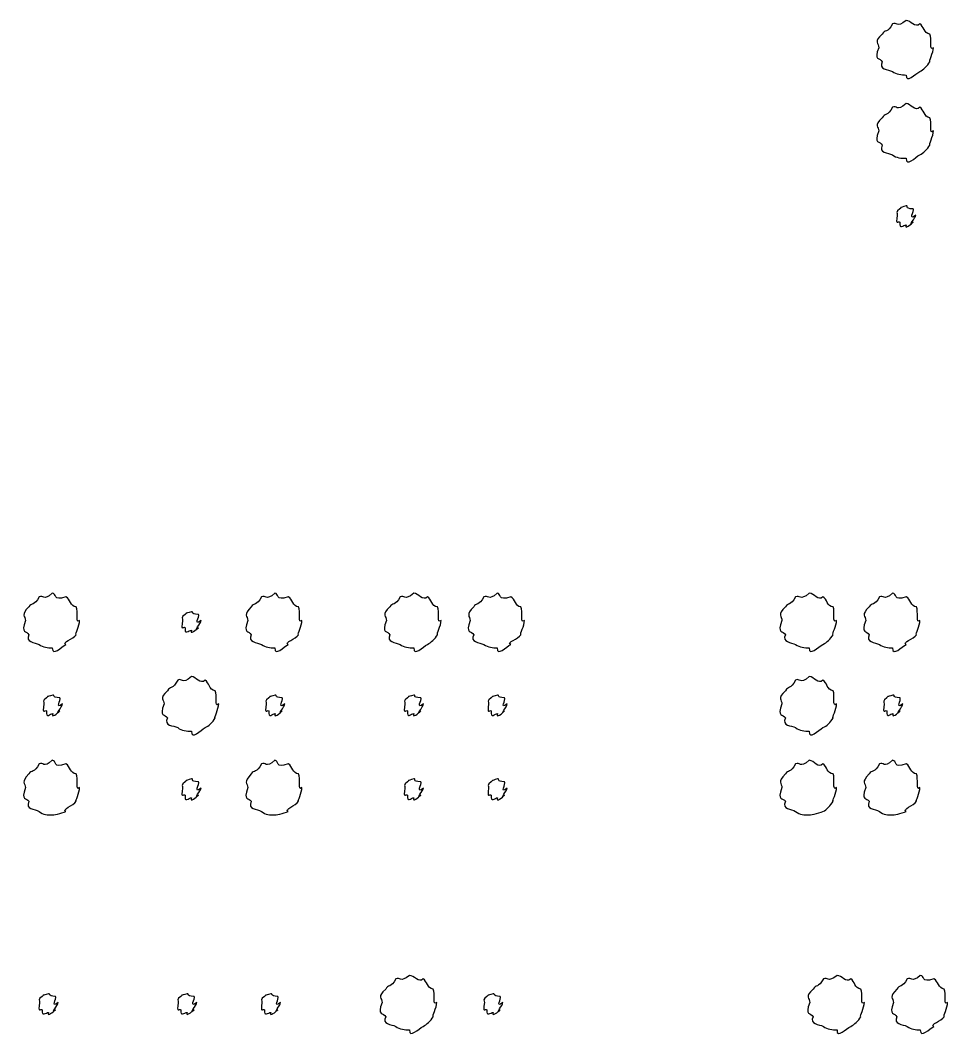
# Model space of a CAD drawing. Header units: millimetres. Extents: x -178 to -32, y 41 to 266.
# Drawn here: x -106.77 to -95.17, y 253.46 to 266.21 of the extents above; entities that cross this region are included whole.
import ezdxf

# ---------------------------------------------------------------- set-up
doc = ezdxf.new("R2010")
doc.units = ezdxf.units.MM
doc.layers.get('0').update_dxf_attribs({"linetype": 'CONTINUOUS'})

msp = doc.modelspace()

# ---------------------------------------------------------------- linework, layer by layer
at = {"color": 0}
for p, q in [((-95.6892, 266.207), (-95.6892, 266.207)), ((-95.6892, 265.165), (-95.6892, 265.165)), ((-95.6892, 263.886), (-95.6892, 263.886)), ((-106.372, 259.037), (-106.372, 259.037)), ((-103.589, 259.037), (-103.589, 259.037)), ((-101.849, 259.037), (-101.849, 259.037)), ((-100.807, 259.037), (-100.807, 259.037)), ((-96.9003, 259.037), (-96.9003, 259.037)), ((-95.8585, 259.037), (-95.8585, 259.037)), ((-104.631, 258.805), (-104.631, 258.805)), ((-104.631, 257.995), (-104.631, 257.995)), ((-96.9003, 257.995), (-96.9003, 257.995)), ((-106.366, 257.763), (-106.366, 257.763)), ((-103.584, 257.763), (-103.584, 257.763)), ((-101.849, 257.763), (-101.849, 257.763)), ((-100.802, 257.763), (-100.802, 257.763)), ((-95.8532, 257.763), (-95.8532, 257.763)), ((-106.372, 256.947), (-106.372, 256.947)), ((-103.589, 256.947), (-103.589, 256.947)), ((-96.9003, 256.947), (-96.9003, 256.947)), ((-95.8585, 256.947), (-95.8585, 256.947)), ((-104.631, 256.716), (-104.631, 256.716)), ((-101.849, 256.716), (-101.849, 256.716)), ((-100.802, 256.716), (-100.802, 256.716)), ((-101.903, 254.256), (-101.903, 254.256)), ((-96.5532, 254.256), (-96.5532, 254.256)), ((-95.5114, 254.256), (-95.5114, 254.256)), ((-106.42, 254.025), (-106.42, 254.025)), ((-104.685, 254.025), (-104.685, 254.025)), ((-103.638, 254.025), (-103.638, 254.025)), ((-100.855, 254.025), (-100.855, 254.025))]:
    msp.add_line(p, q, dxfattribs=at)
for points in [[(-95.6892, 266.207), (-95.812, 266.105), (-95.8049, 266.192), (-95.86, 266.163)], [(-95.5181, 266.163), (-95.5763, 266.105), (-95.6299, 266.207), (-95.6892, 266.207)], [(-95.86, 266.163), (-95.922, 266.047), (-95.9566, 266.091), (-95.9869, 266.036)], [(-95.3915, 266.036), (-95.4701, 266.047), (-95.4659, 266.132), (-95.5181, 266.163)], [(-95.9869, 266.036), (-96.0984, 265.937), (-96.031, 265.923), (-96.031, 265.865)], [(-95.3474, 265.865), (-95.408, 265.818), (-95.3611, 265.981), (-95.3915, 266.036)], [(-96.031, 265.865), (-96.0984, 265.697), (-96.0159, 265.744), (-95.9869, 265.689)], [(-95.3915, 265.689), (-95.408, 265.697), (-95.3474, 265.801), (-95.3474, 265.865)], [(-95.9869, 265.689), (-96.0392, 265.591), (-95.915, 265.596), (-95.86, 265.567)], [(-95.86, 265.567), (-95.812, 265.532), (-95.7471, 265.523), (-95.6892, 265.523)], [(-95.6892, 265.523), (-95.6945, 265.414), (-95.5735, 265.537), (-95.5181, 265.567)], [(-95.5181, 265.567), (-95.4701, 265.591), (-95.4246, 265.636), (-95.3915, 265.689)], [(-95.86, 265.121), (-95.922, 265), (-95.9566, 265.047), (-95.9869, 264.988)], [(-95.6892, 265.165), (-95.812, 265.057), (-95.8049, 265.15), (-95.86, 265.121)], [(-95.5181, 265.121), (-95.5763, 265.057), (-95.6299, 265.165), (-95.6892, 265.165)], [(-95.3915, 264.988), (-95.4701, 265), (-95.4659, 265.091), (-95.5181, 265.121)], [(-95.9869, 264.988), (-96.0984, 264.885), (-96.031, 264.878), (-96.031, 264.823)], [(-95.3474, 264.823), (-95.408, 264.768), (-95.3611, 264.933), (-95.3915, 264.988)], [(-96.031, 264.823), (-96.0984, 264.65), (-96.0159, 264.702), (-95.9869, 264.647)], [(-95.3915, 264.647), (-95.408, 264.65), (-95.3474, 264.76), (-95.3474, 264.823)], [(-95.9869, 264.647), (-96.0392, 264.543), (-95.915, 264.554), (-95.86, 264.525)], [(-95.5181, 264.525), (-95.4701, 264.543), (-95.4246, 264.594), (-95.3915, 264.647)], [(-95.86, 264.525), (-95.812, 264.484), (-95.7471, 264.481), (-95.6892, 264.481)], [(-95.6892, 264.481), (-95.6945, 264.367), (-95.5735, 264.495), (-95.5181, 264.525)], [(-95.7665, 263.847), (-95.8268, 263.805), (-95.7993, 263.799), (-95.7993, 263.77)], [(-95.6892, 263.886), (-95.7827, 263.853), (-95.7442, 263.872), (-95.7665, 263.847)], [(-95.601, 263.847), (-95.7167, 263.853), (-95.6518, 263.886), (-95.6892, 263.886)], [(-95.5679, 263.77), (-95.6726, 263.688), (-95.5788, 263.826), (-95.601, 263.847)], [(-95.7993, 263.77), (-95.8268, 263.624), (-95.7883, 263.707), (-95.7665, 263.682)], [(-95.7665, 263.682), (-95.7827, 263.577), (-95.7181, 263.649), (-95.6892, 263.649)], [(-95.6892, 263.649), (-95.7167, 263.577), (-95.6229, 263.66), (-95.601, 263.682)], [(-95.601, 263.682), (-95.6726, 263.624), (-95.5679, 263.737), (-95.5679, 263.77)], [(-106.537, 258.993), (-106.595, 258.877), (-106.633, 258.921), (-106.664, 258.866)], [(-106.372, 259.037), (-106.485, 258.935), (-106.482, 259.021), (-106.537, 258.993)], [(-106.201, 258.993), (-106.372, 258.935), (-106.312, 259.037), (-106.372, 259.037)], [(-106.074, 258.866), (-106.143, 258.877), (-106.146, 258.962), (-106.201, 258.993)], [(-103.755, 258.993), (-103.813, 258.877), (-103.851, 258.921), (-103.882, 258.866)], [(-103.589, 259.037), (-103.703, 258.935), (-103.7, 259.021), (-103.755, 258.993)], [(-103.419, 258.993), (-103.589, 258.935), (-103.53, 259.037), (-103.589, 259.037)], [(-103.292, 258.866), (-103.361, 258.877), (-103.364, 258.962), (-103.419, 258.993)], [(-102.02, 258.993), (-102.082, 258.877), (-102.116, 258.921), (-102.147, 258.866)], [(-101.849, 259.037), (-101.971, 258.935), (-101.965, 259.021), (-102.02, 258.993)], [(-101.678, 258.993), (-101.736, 258.935), (-101.79, 259.037), (-101.849, 259.037)], [(-101.551, 258.866), (-101.63, 258.877), (-101.626, 258.962), (-101.678, 258.993)], [(-100.972, 258.993), (-101.03, 258.877), (-101.069, 258.921), (-101.099, 258.866)], [(-100.807, 259.037), (-100.92, 258.935), (-100.917, 259.021), (-100.972, 258.993)], [(-100.636, 258.993), (-100.807, 258.935), (-100.748, 259.037), (-100.807, 259.037)], [(-100.51, 258.866), (-100.578, 258.877), (-100.581, 258.962), (-100.636, 258.993)], [(-97.0714, 258.993), (-97.1335, 258.877), (-97.1677, 258.921), (-97.198, 258.866)], [(-96.9003, 259.037), (-97.0231, 258.935), (-97.0164, 259.021), (-97.0714, 258.993)], [(-96.7296, 258.993), (-96.7874, 258.935), (-96.841, 259.037), (-96.9003, 259.037)], [(-96.6029, 258.866), (-96.6812, 258.877), (-96.6773, 258.962), (-96.7296, 258.993)], [(-96.024, 258.993), (-96.0819, 258.877), (-96.1207, 258.921), (-96.1506, 258.866)], [(-95.8585, 259.037), (-95.9718, 258.935), (-95.969, 259.021), (-96.024, 258.993)], [(-95.6878, 258.993), (-95.8585, 258.935), (-95.7993, 259.037), (-95.8585, 259.037)], [(-95.5611, 258.866), (-95.6299, 258.877), (-95.6328, 258.962), (-95.6878, 258.993)], [(-106.664, 258.866), (-106.771, 258.767), (-106.708, 258.753), (-106.708, 258.695)], [(-106.03, 258.695), (-106.085, 258.648), (-106.044, 258.811), (-106.074, 258.866)], [(-103.882, 258.866), (-103.989, 258.767), (-103.926, 258.753), (-103.926, 258.695)], [(-103.248, 258.695), (-103.303, 258.648), (-103.262, 258.811), (-103.292, 258.866)], [(-102.147, 258.866), (-102.258, 258.767), (-102.191, 258.753), (-102.191, 258.695)], [(-101.507, 258.695), (-101.568, 258.648), (-101.521, 258.811), (-101.551, 258.866)], [(-101.099, 258.866), (-101.207, 258.767), (-101.144, 258.753), (-101.144, 258.695)], [(-100.465, 258.695), (-100.521, 258.648), (-100.479, 258.811), (-100.51, 258.866)], [(-97.198, 258.866), (-97.3099, 258.767), (-97.2421, 258.753), (-97.2421, 258.695)], [(-96.5588, 258.695), (-96.6195, 258.648), (-96.5726, 258.811), (-96.6029, 258.866)], [(-96.1506, 258.866), (-96.2582, 258.767), (-96.1947, 258.753), (-96.1947, 258.695)], [(-95.517, 258.695), (-95.5721, 258.648), (-95.5308, 258.811), (-95.5611, 258.866)], [(-106.708, 258.695), (-106.771, 258.527), (-106.693, 258.574), (-106.664, 258.519)], [(-106.074, 258.519), (-106.085, 258.527), (-106.03, 258.632), (-106.03, 258.695)], [(-104.708, 258.772), (-104.769, 258.736), (-104.741, 258.724), (-104.741, 258.695)], [(-104.741, 258.695), (-104.769, 258.553), (-104.731, 258.629), (-104.708, 258.607)], [(-104.631, 258.805), (-104.725, 258.781), (-104.686, 258.794), (-104.708, 258.772)], [(-104.543, 258.772), (-104.659, 258.781), (-104.594, 258.805), (-104.631, 258.805)], [(-104.51, 258.695), (-104.615, 258.619), (-104.521, 258.75), (-104.543, 258.772)], [(-104.543, 258.607), (-104.615, 258.553), (-104.51, 258.658), (-104.51, 258.695)], [(-103.926, 258.695), (-103.989, 258.527), (-103.911, 258.574), (-103.882, 258.519)], [(-103.292, 258.519), (-103.303, 258.527), (-103.248, 258.632), (-103.248, 258.695)], [(-102.191, 258.695), (-102.258, 258.527), (-102.176, 258.574), (-102.147, 258.519)], [(-101.551, 258.519), (-101.568, 258.527), (-101.507, 258.632), (-101.507, 258.695)], [(-101.144, 258.695), (-101.207, 258.527), (-101.128, 258.574), (-101.099, 258.519)], [(-100.51, 258.519), (-100.521, 258.527), (-100.465, 258.632), (-100.465, 258.695)], [(-97.2421, 258.695), (-97.3099, 258.527), (-97.227, 258.574), (-97.198, 258.519)], [(-96.6029, 258.519), (-96.6195, 258.527), (-96.5588, 258.632), (-96.5588, 258.695)], [(-96.1947, 258.695), (-96.2582, 258.527), (-96.1796, 258.574), (-96.1506, 258.519)], [(-95.5611, 258.519), (-95.5721, 258.527), (-95.517, 258.632), (-95.517, 258.695)], [(-104.708, 258.607), (-104.725, 258.509), (-104.66, 258.574), (-104.631, 258.574)], [(-104.631, 258.574), (-104.659, 258.509), (-104.565, 258.585), (-104.543, 258.607)], [(-106.664, 258.519), (-106.714, 258.421), (-106.592, 258.426), (-106.537, 258.397)], [(-106.201, 258.397), (-106.262, 258.421), (-106.103, 258.466), (-106.074, 258.519)], [(-103.882, 258.519), (-103.931, 258.421), (-103.81, 258.426), (-103.755, 258.397)], [(-103.419, 258.397), (-103.479, 258.421), (-103.321, 258.466), (-103.292, 258.519)], [(-102.147, 258.519), (-102.199, 258.421), (-102.075, 258.426), (-102.02, 258.397)], [(-101.678, 258.397), (-101.63, 258.421), (-101.584, 258.466), (-101.551, 258.519)], [(-101.099, 258.519), (-101.149, 258.421), (-101.028, 258.426), (-100.972, 258.397)], [(-100.636, 258.397), (-100.697, 258.421), (-100.538, 258.466), (-100.51, 258.519)], [(-97.198, 258.519), (-97.2506, 258.421), (-97.1264, 258.426), (-97.0714, 258.397)], [(-96.7296, 258.397), (-96.6812, 258.421), (-96.6357, 258.466), (-96.6029, 258.519)], [(-96.1506, 258.519), (-96.2004, 258.421), (-96.079, 258.426), (-96.024, 258.397)], [(-95.6878, 258.397), (-95.7485, 258.421), (-95.5901, 258.466), (-95.5611, 258.519)], [(-106.537, 258.397), (-106.485, 258.361), (-106.427, 258.353), (-106.372, 258.353)], [(-106.372, 258.353), (-106.372, 258.244), (-106.256, 258.367), (-106.201, 258.397)], [(-103.755, 258.397), (-103.703, 258.361), (-103.645, 258.353), (-103.589, 258.353)], [(-103.589, 258.353), (-103.589, 258.244), (-103.474, 258.367), (-103.419, 258.397)], [(-102.02, 258.397), (-101.971, 258.361), (-101.907, 258.353), (-101.849, 258.353)], [(-101.849, 258.353), (-101.854, 258.244), (-101.733, 258.367), (-101.678, 258.397)], [(-100.972, 258.397), (-100.92, 258.361), (-100.862, 258.353), (-100.807, 258.353)], [(-100.807, 258.353), (-100.807, 258.244), (-100.692, 258.367), (-100.636, 258.397)], [(-97.0714, 258.397), (-97.0231, 258.361), (-96.9585, 258.353), (-96.9003, 258.353)], [(-96.9003, 258.353), (-96.9059, 258.244), (-96.7846, 258.367), (-96.7296, 258.397)], [(-96.024, 258.397), (-95.9718, 258.361), (-95.9139, 258.353), (-95.8585, 258.353)], [(-95.8585, 258.353), (-95.8585, 258.244), (-95.7428, 258.367), (-95.6878, 258.397)], [(-104.802, 257.951), (-104.864, 257.829), (-104.898, 257.876), (-104.929, 257.818)], [(-104.631, 257.995), (-104.754, 257.888), (-104.747, 257.98), (-104.802, 257.951)], [(-104.46, 257.951), (-104.518, 257.888), (-104.572, 257.995), (-104.631, 257.995)], [(-104.334, 257.818), (-104.412, 257.829), (-104.408, 257.92), (-104.46, 257.951)], [(-97.0714, 257.951), (-97.1335, 257.829), (-97.1677, 257.876), (-97.198, 257.818)], [(-96.9003, 257.995), (-97.0231, 257.888), (-97.0164, 257.98), (-97.0714, 257.951)], [(-96.7296, 257.951), (-96.7874, 257.888), (-96.841, 257.995), (-96.9003, 257.995)], [(-96.6029, 257.818), (-96.6812, 257.829), (-96.6773, 257.92), (-96.7296, 257.951)], [(-104.929, 257.818), (-105.041, 257.715), (-104.973, 257.708), (-104.973, 257.653)], [(-104.29, 257.653), (-104.35, 257.598), (-104.303, 257.763), (-104.334, 257.818)], [(-97.198, 257.818), (-97.3099, 257.715), (-97.2421, 257.708), (-97.2421, 257.653)], [(-96.5588, 257.653), (-96.6195, 257.598), (-96.5726, 257.763), (-96.6029, 257.818)], [(-106.443, 257.73), (-106.5, 257.689), (-106.476, 257.682), (-106.476, 257.653)], [(-106.366, 257.763), (-106.456, 257.733), (-106.421, 257.753), (-106.443, 257.73)], [(-106.278, 257.73), (-106.39, 257.733), (-106.329, 257.763), (-106.366, 257.763)], [(-106.245, 257.653), (-106.346, 257.572), (-106.256, 257.708), (-106.278, 257.73)], [(-103.661, 257.73), (-103.718, 257.689), (-103.694, 257.682), (-103.694, 257.653)], [(-103.584, 257.763), (-103.674, 257.733), (-103.639, 257.753), (-103.661, 257.73)], [(-103.496, 257.73), (-103.607, 257.733), (-103.547, 257.763), (-103.584, 257.763)], [(-103.463, 257.653), (-103.563, 257.572), (-103.474, 257.708), (-103.496, 257.73)], [(-101.926, 257.73), (-101.987, 257.689), (-101.959, 257.682), (-101.959, 257.653)], [(-101.849, 257.763), (-101.943, 257.733), (-101.904, 257.753), (-101.926, 257.73)], [(-101.761, 257.73), (-101.877, 257.733), (-101.812, 257.763), (-101.849, 257.763)], [(-101.728, 257.653), (-101.832, 257.572), (-101.739, 257.708), (-101.761, 257.73)], [(-100.879, 257.73), (-100.935, 257.689), (-100.912, 257.682), (-100.912, 257.653)], [(-100.802, 257.763), (-100.891, 257.733), (-100.857, 257.753), (-100.879, 257.73)], [(-100.713, 257.73), (-100.825, 257.733), (-100.765, 257.763), (-100.802, 257.763)], [(-100.68, 257.653), (-100.781, 257.572), (-100.692, 257.708), (-100.713, 257.73)], [(-95.9302, 257.73), (-95.9869, 257.689), (-95.9633, 257.682), (-95.9633, 257.653)], [(-95.8532, 257.763), (-95.9429, 257.733), (-95.9083, 257.753), (-95.9302, 257.73)], [(-95.7651, 257.73), (-95.8765, 257.733), (-95.8159, 257.763), (-95.8532, 257.763)], [(-95.7319, 257.653), (-95.8324, 257.572), (-95.7428, 257.708), (-95.7651, 257.73)], [(-106.476, 257.653), (-106.5, 257.506), (-106.466, 257.587), (-106.443, 257.565)], [(-106.443, 257.565), (-106.456, 257.462), (-106.395, 257.532), (-106.366, 257.532)], [(-106.366, 257.532), (-106.39, 257.462), (-106.3, 257.543), (-106.278, 257.565)], [(-106.278, 257.565), (-106.346, 257.506), (-106.245, 257.616), (-106.245, 257.653)], [(-104.973, 257.653), (-105.041, 257.479), (-104.958, 257.532), (-104.929, 257.477)], [(-104.334, 257.477), (-104.35, 257.479), (-104.29, 257.59), (-104.29, 257.653)], [(-103.694, 257.653), (-103.718, 257.506), (-103.683, 257.587), (-103.661, 257.565)], [(-103.661, 257.565), (-103.674, 257.462), (-103.613, 257.532), (-103.584, 257.532)], [(-103.584, 257.532), (-103.607, 257.462), (-103.518, 257.543), (-103.496, 257.565)], [(-103.496, 257.565), (-103.563, 257.506), (-103.463, 257.616), (-103.463, 257.653)], [(-101.959, 257.653), (-101.987, 257.506), (-101.948, 257.587), (-101.926, 257.565)], [(-101.926, 257.565), (-101.943, 257.462), (-101.878, 257.532), (-101.849, 257.532)], [(-101.849, 257.532), (-101.877, 257.462), (-101.783, 257.543), (-101.761, 257.565)], [(-101.761, 257.565), (-101.832, 257.506), (-101.728, 257.616), (-101.728, 257.653)], [(-100.912, 257.653), (-100.935, 257.506), (-100.901, 257.587), (-100.879, 257.565)], [(-100.879, 257.565), (-100.891, 257.462), (-100.831, 257.532), (-100.802, 257.532)], [(-100.802, 257.532), (-100.825, 257.462), (-100.736, 257.543), (-100.713, 257.565)], [(-100.713, 257.565), (-100.781, 257.506), (-100.68, 257.616), (-100.68, 257.653)], [(-97.2421, 257.653), (-97.3099, 257.479), (-97.227, 257.532), (-97.198, 257.477)], [(-96.6029, 257.477), (-96.6195, 257.479), (-96.5588, 257.59), (-96.5588, 257.653)], [(-95.9633, 257.653), (-95.9869, 257.506), (-95.9524, 257.587), (-95.9302, 257.565)], [(-95.9302, 257.565), (-95.9429, 257.462), (-95.8822, 257.532), (-95.8532, 257.532)], [(-95.8532, 257.532), (-95.8765, 257.462), (-95.7869, 257.543), (-95.7651, 257.565)], [(-95.7651, 257.565), (-95.8324, 257.506), (-95.7319, 257.616), (-95.7319, 257.653)], [(-104.929, 257.477), (-104.981, 257.374), (-104.857, 257.385), (-104.802, 257.356)], [(-104.46, 257.356), (-104.412, 257.374), (-104.367, 257.424), (-104.334, 257.477)], [(-97.198, 257.477), (-97.2506, 257.374), (-97.1264, 257.385), (-97.0714, 257.356)], [(-96.7296, 257.356), (-96.6812, 257.374), (-96.6357, 257.424), (-96.6029, 257.477)], [(-104.802, 257.356), (-104.754, 257.314), (-104.689, 257.312), (-104.631, 257.312)], [(-104.631, 257.312), (-104.637, 257.197), (-104.515, 257.325), (-104.46, 257.356)], [(-97.0714, 257.356), (-97.0231, 257.314), (-96.9585, 257.312), (-96.9003, 257.312)], [(-96.9003, 257.312), (-96.9059, 257.197), (-96.7846, 257.325), (-96.7296, 257.356)], [(-106.537, 256.903), (-106.595, 256.778), (-106.633, 256.832), (-106.664, 256.777)], [(-106.372, 256.947), (-106.485, 256.837), (-106.482, 256.933), (-106.537, 256.903)], [(-106.201, 256.903), (-106.372, 256.837), (-106.312, 256.947), (-106.372, 256.947)], [(-106.074, 256.777), (-106.143, 256.778), (-106.146, 256.873), (-106.201, 256.903)], [(-103.755, 256.903), (-103.813, 256.778), (-103.851, 256.832), (-103.882, 256.777)], [(-103.589, 256.947), (-103.703, 256.837), (-103.7, 256.933), (-103.755, 256.903)], [(-103.419, 256.903), (-103.589, 256.837), (-103.53, 256.947), (-103.589, 256.947)], [(-103.292, 256.777), (-103.361, 256.778), (-103.364, 256.873), (-103.419, 256.903)], [(-97.0714, 256.903), (-97.1335, 256.778), (-97.1677, 256.832), (-97.198, 256.777)], [(-96.9003, 256.947), (-97.0231, 256.837), (-97.0164, 256.933), (-97.0714, 256.903)], [(-96.7296, 256.903), (-96.7874, 256.837), (-96.841, 256.947), (-96.9003, 256.947)], [(-96.6029, 256.777), (-96.6812, 256.778), (-96.6773, 256.873), (-96.7296, 256.903)], [(-96.024, 256.903), (-96.0819, 256.778), (-96.1207, 256.832), (-96.1506, 256.777)], [(-95.8585, 256.947), (-95.9718, 256.837), (-95.969, 256.933), (-96.024, 256.903)], [(-95.6878, 256.903), (-95.8585, 256.837), (-95.7993, 256.947), (-95.8585, 256.947)], [(-95.5611, 256.777), (-95.6299, 256.778), (-95.6328, 256.873), (-95.6878, 256.903)], [(-106.664, 256.777), (-106.771, 256.668), (-106.708, 256.664), (-106.708, 256.606)], [(-106.03, 256.606), (-106.085, 256.551), (-106.044, 256.722), (-106.074, 256.777)], [(-103.882, 256.777), (-103.989, 256.668), (-103.926, 256.664), (-103.926, 256.606)], [(-103.248, 256.606), (-103.303, 256.551), (-103.262, 256.722), (-103.292, 256.777)], [(-97.198, 256.777), (-97.3099, 256.668), (-97.2421, 256.664), (-97.2421, 256.606)], [(-96.5588, 256.606), (-96.6195, 256.551), (-96.5726, 256.722), (-96.6029, 256.777)], [(-96.1506, 256.777), (-96.2582, 256.668), (-96.1947, 256.664), (-96.1947, 256.606)], [(-95.517, 256.606), (-95.5721, 256.551), (-95.5308, 256.722), (-95.5611, 256.777)], [(-104.708, 256.678), (-104.769, 256.635), (-104.741, 256.629), (-104.741, 256.6)], [(-104.631, 256.716), (-104.725, 256.683), (-104.686, 256.702), (-104.708, 256.678)], [(-104.543, 256.678), (-104.659, 256.683), (-104.594, 256.716), (-104.631, 256.716)], [(-104.51, 256.6), (-104.615, 256.518), (-104.521, 256.655), (-104.543, 256.678)], [(-101.926, 256.678), (-101.987, 256.635), (-101.959, 256.629), (-101.959, 256.6)], [(-101.849, 256.716), (-101.943, 256.683), (-101.904, 256.702), (-101.926, 256.678)], [(-101.761, 256.678), (-101.877, 256.683), (-101.812, 256.716), (-101.849, 256.716)], [(-101.728, 256.6), (-101.832, 256.518), (-101.739, 256.655), (-101.761, 256.678)], [(-100.879, 256.678), (-100.935, 256.635), (-100.912, 256.629), (-100.912, 256.6)], [(-100.802, 256.716), (-100.891, 256.683), (-100.857, 256.702), (-100.879, 256.678)], [(-100.713, 256.678), (-100.825, 256.683), (-100.765, 256.716), (-100.802, 256.716)], [(-100.68, 256.6), (-100.781, 256.518), (-100.692, 256.655), (-100.713, 256.678)], [(-106.708, 256.606), (-106.771, 256.43), (-106.693, 256.486), (-106.664, 256.435)], [(-106.074, 256.435), (-106.085, 256.43), (-106.03, 256.542), (-106.03, 256.606)], [(-104.741, 256.6), (-104.769, 256.454), (-104.731, 256.537), (-104.708, 256.512)], [(-104.543, 256.512), (-104.615, 256.454), (-104.51, 256.567), (-104.51, 256.6)], [(-103.926, 256.606), (-103.989, 256.43), (-103.911, 256.486), (-103.882, 256.435)], [(-103.292, 256.435), (-103.303, 256.43), (-103.248, 256.542), (-103.248, 256.606)], [(-101.959, 256.6), (-101.987, 256.454), (-101.948, 256.537), (-101.926, 256.512)], [(-101.761, 256.512), (-101.832, 256.454), (-101.728, 256.567), (-101.728, 256.6)], [(-100.912, 256.6), (-100.935, 256.454), (-100.901, 256.537), (-100.879, 256.512)], [(-100.713, 256.512), (-100.781, 256.454), (-100.68, 256.567), (-100.68, 256.6)], [(-97.2421, 256.606), (-97.3099, 256.43), (-97.227, 256.486), (-97.198, 256.435)], [(-96.6029, 256.435), (-96.6195, 256.43), (-96.5588, 256.542), (-96.5588, 256.606)], [(-96.1947, 256.606), (-96.2582, 256.43), (-96.1796, 256.486), (-96.1506, 256.435)], [(-95.5611, 256.435), (-95.5721, 256.43), (-95.517, 256.542), (-95.517, 256.606)], [(-106.664, 256.435), (-106.714, 256.326), (-106.592, 256.341), (-106.537, 256.308)], [(-106.201, 256.308), (-106.262, 256.326), (-106.103, 256.383), (-106.074, 256.435)], [(-104.708, 256.512), (-104.725, 256.407), (-104.66, 256.479), (-104.631, 256.479)], [(-104.631, 256.479), (-104.659, 256.407), (-104.565, 256.49), (-104.543, 256.512)], [(-103.882, 256.435), (-103.931, 256.326), (-103.81, 256.341), (-103.755, 256.308)], [(-103.419, 256.308), (-103.479, 256.326), (-103.321, 256.383), (-103.292, 256.435)], [(-101.926, 256.512), (-101.943, 256.407), (-101.878, 256.479), (-101.849, 256.479)], [(-101.849, 256.479), (-101.877, 256.407), (-101.783, 256.49), (-101.761, 256.512)], [(-100.879, 256.512), (-100.891, 256.407), (-100.831, 256.479), (-100.802, 256.479)], [(-100.802, 256.479), (-100.825, 256.407), (-100.736, 256.49), (-100.713, 256.512)], [(-97.198, 256.435), (-97.2506, 256.326), (-97.1264, 256.341), (-97.0714, 256.308)], [(-96.7296, 256.308), (-96.6812, 256.326), (-96.6357, 256.383), (-96.6029, 256.435)], [(-96.1506, 256.435), (-96.2004, 256.326), (-96.079, 256.341), (-96.024, 256.308)], [(-95.6878, 256.308), (-95.7485, 256.326), (-95.5901, 256.383), (-95.5611, 256.435)], [(-106.537, 256.308), (-106.485, 256.264), (-106.427, 256.264), (-106.372, 256.264)], [(-106.372, 256.264), (-106.372, 256.264), (-106.256, 256.278), (-106.201, 256.308)], [(-103.755, 256.308), (-103.703, 256.264), (-103.645, 256.264), (-103.589, 256.264)], [(-103.589, 256.264), (-103.589, 256.264), (-103.474, 256.278), (-103.419, 256.308)], [(-97.0714, 256.308), (-97.0231, 256.264), (-96.9585, 256.264), (-96.9003, 256.264)], [(-96.9003, 256.264), (-96.9059, 256.264), (-96.7846, 256.278), (-96.7296, 256.308)], [(-96.024, 256.308), (-95.9718, 256.264), (-95.9139, 256.264), (-95.8585, 256.264)], [(-95.8585, 256.264), (-95.8585, 256.264), (-95.7428, 256.278), (-95.6878, 256.308)], [(-101.903, 254.256), (-102.025, 254.155), (-102.018, 254.241), (-102.074, 254.212)], [(-101.732, 254.212), (-101.79, 254.155), (-101.843, 254.256), (-101.903, 254.256)], [(-96.5532, 254.256), (-96.6759, 254.155), (-96.6689, 254.241), (-96.7239, 254.212)], [(-96.3824, 254.212), (-96.4403, 254.155), (-96.4939, 254.256), (-96.5532, 254.256)], [(-95.5114, 254.256), (-95.6243, 254.155), (-95.6215, 254.241), (-95.6769, 254.212)], [(-95.3407, 254.212), (-95.5114, 254.155), (-95.4521, 254.256), (-95.5114, 254.256)], [(-102.074, 254.212), (-102.136, 254.096), (-102.17, 254.14), (-102.2, 254.085)], [(-101.605, 254.085), (-101.684, 254.096), (-101.679, 254.182), (-101.732, 254.212)], [(-96.7239, 254.212), (-96.786, 254.096), (-96.8206, 254.14), (-96.8509, 254.085)], [(-96.2554, 254.085), (-96.3341, 254.096), (-96.3299, 254.182), (-96.3824, 254.212)], [(-95.6769, 254.212), (-95.7347, 254.096), (-95.7732, 254.14), (-95.8035, 254.085)], [(-95.2137, 254.085), (-95.2828, 254.096), (-95.2853, 254.182), (-95.3407, 254.212)], [(-106.497, 253.992), (-106.554, 253.956), (-106.53, 253.944), (-106.53, 253.915)], [(-106.42, 254.025), (-106.51, 254), (-106.475, 254.014), (-106.497, 253.992)], [(-106.332, 253.992), (-106.443, 254), (-106.383, 254.025), (-106.42, 254.025)], [(-106.299, 253.915), (-106.399, 253.839), (-106.31, 253.97), (-106.332, 253.992)], [(-104.762, 253.992), (-104.823, 253.956), (-104.795, 253.944), (-104.795, 253.915)], [(-104.685, 254.025), (-104.779, 254), (-104.74, 254.014), (-104.762, 253.992)], [(-104.597, 253.992), (-104.713, 254), (-104.648, 254.025), (-104.685, 254.025)], [(-104.564, 253.915), (-104.668, 253.839), (-104.575, 253.97), (-104.597, 253.992)], [(-103.715, 253.992), (-103.771, 253.956), (-103.748, 253.944), (-103.748, 253.915)], [(-103.638, 254.025), (-103.727, 254), (-103.693, 254.014), (-103.715, 253.992)], [(-103.549, 253.992), (-103.661, 254), (-103.601, 254.025), (-103.638, 254.025)], [(-103.516, 253.915), (-103.617, 253.839), (-103.528, 253.97), (-103.549, 253.992)], [(-102.2, 254.085), (-102.312, 253.986), (-102.245, 253.972), (-102.245, 253.915)], [(-101.561, 253.915), (-101.622, 253.868), (-101.575, 254.03), (-101.605, 254.085)], [(-100.933, 253.992), (-100.989, 253.956), (-100.966, 253.944), (-100.966, 253.915)], [(-100.855, 254.025), (-100.945, 254), (-100.911, 254.014), (-100.933, 253.992)], [(-100.767, 253.992), (-100.879, 254), (-100.818, 254.025), (-100.855, 254.025)], [(-100.734, 253.915), (-100.835, 253.839), (-100.745, 253.97), (-100.767, 253.992)], [(-96.8509, 254.085), (-96.9624, 253.986), (-96.895, 253.972), (-96.895, 253.915)], [(-96.2113, 253.915), (-96.272, 253.868), (-96.2251, 254.03), (-96.2554, 254.085)], [(-95.8035, 254.085), (-95.9111, 253.986), (-95.8476, 253.972), (-95.8476, 253.915)], [(-95.1696, 253.915), (-95.2246, 253.868), (-95.1833, 254.03), (-95.2137, 254.085)], [(-106.53, 253.915), (-106.554, 253.772), (-106.519, 253.848), (-106.497, 253.826)], [(-106.332, 253.826), (-106.399, 253.772), (-106.299, 253.877), (-106.299, 253.915)], [(-104.795, 253.915), (-104.823, 253.772), (-104.784, 253.848), (-104.762, 253.826)], [(-104.597, 253.826), (-104.668, 253.772), (-104.564, 253.877), (-104.564, 253.915)], [(-103.748, 253.915), (-103.771, 253.772), (-103.737, 253.848), (-103.715, 253.826)], [(-103.549, 253.826), (-103.617, 253.772), (-103.516, 253.877), (-103.516, 253.915)], [(-102.245, 253.915), (-102.312, 253.746), (-102.229, 253.793), (-102.2, 253.738)], [(-101.605, 253.738), (-101.622, 253.746), (-101.561, 253.851), (-101.561, 253.915)], [(-100.966, 253.915), (-100.989, 253.772), (-100.955, 253.848), (-100.933, 253.826)], [(-100.767, 253.826), (-100.835, 253.772), (-100.734, 253.877), (-100.734, 253.915)], [(-96.895, 253.915), (-96.9624, 253.746), (-96.8798, 253.793), (-96.8509, 253.738)], [(-96.2554, 253.738), (-96.272, 253.746), (-96.2113, 253.851), (-96.2113, 253.915)], [(-95.8476, 253.915), (-95.9111, 253.746), (-95.8324, 253.793), (-95.8035, 253.738)], [(-95.2137, 253.738), (-95.2246, 253.746), (-95.1696, 253.851), (-95.1696, 253.915)], [(-106.497, 253.826), (-106.51, 253.728), (-106.449, 253.793), (-106.42, 253.793)], [(-106.42, 253.793), (-106.443, 253.728), (-106.354, 253.804), (-106.332, 253.826)], [(-104.762, 253.826), (-104.779, 253.728), (-104.714, 253.793), (-104.685, 253.793)], [(-104.685, 253.793), (-104.713, 253.728), (-104.619, 253.804), (-104.597, 253.826)], [(-103.715, 253.826), (-103.727, 253.728), (-103.667, 253.793), (-103.638, 253.793)], [(-103.638, 253.793), (-103.661, 253.728), (-103.572, 253.804), (-103.549, 253.826)], [(-102.2, 253.738), (-102.253, 253.64), (-102.129, 253.646), (-102.074, 253.617)], [(-101.732, 253.617), (-101.684, 253.64), (-101.638, 253.686), (-101.605, 253.738)], [(-100.933, 253.826), (-100.945, 253.728), (-100.884, 253.793), (-100.855, 253.793)], [(-100.855, 253.793), (-100.879, 253.728), (-100.789, 253.804), (-100.767, 253.826)], [(-96.8509, 253.738), (-96.9031, 253.64), (-96.7793, 253.646), (-96.7239, 253.617)], [(-96.3824, 253.617), (-96.3341, 253.64), (-96.2886, 253.686), (-96.2554, 253.738)], [(-95.8035, 253.738), (-95.8532, 253.64), (-95.7319, 253.646), (-95.6769, 253.617)], [(-95.3407, 253.617), (-95.401, 253.64), (-95.2426, 253.686), (-95.2137, 253.738)], [(-102.074, 253.617), (-102.025, 253.581), (-101.961, 253.573), (-101.903, 253.573)], [(-101.903, 253.573), (-101.908, 253.464), (-101.787, 253.587), (-101.732, 253.617)], [(-96.7239, 253.617), (-96.6759, 253.581), (-96.611, 253.573), (-96.5532, 253.573)], [(-96.5532, 253.573), (-96.5588, 253.464), (-96.4374, 253.587), (-96.3824, 253.617)], [(-95.6769, 253.617), (-95.6243, 253.581), (-95.5664, 253.573), (-95.5114, 253.573)], [(-95.5114, 253.573), (-95.5114, 253.464), (-95.3957, 253.587), (-95.3407, 253.617)]]:
    msp.add_open_spline(points, degree=3, dxfattribs=at)

doc.saveas('drawing.dxf')
